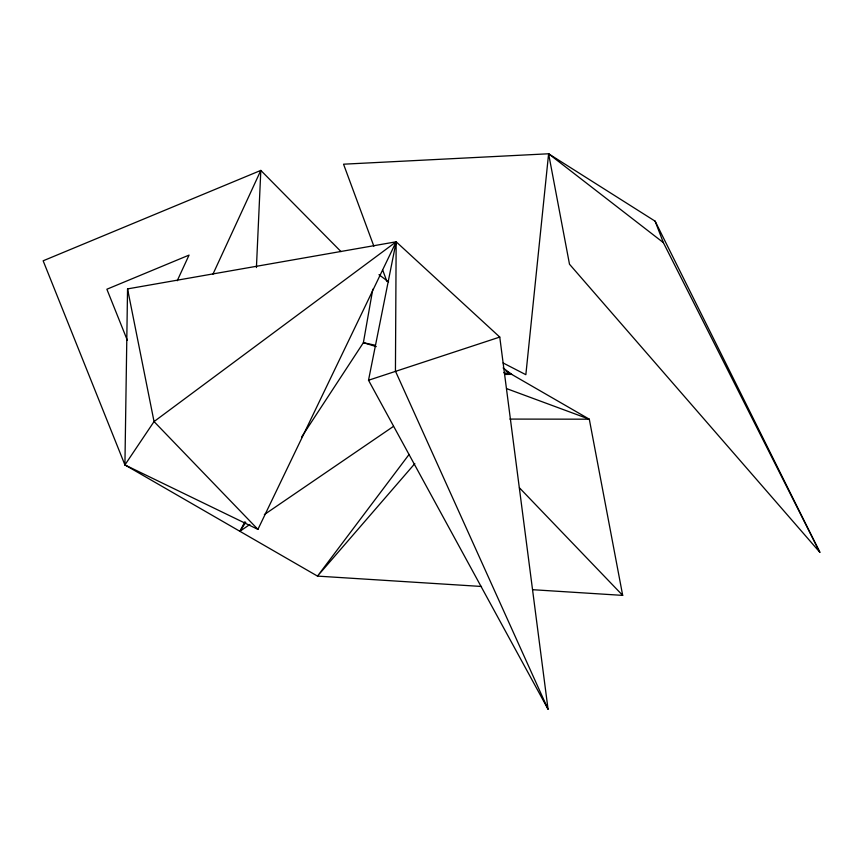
<?xml version="1.0" encoding="UTF-8"?>
<svg xmlns="http://www.w3.org/2000/svg" width="863" height="863" viewBox="0 0 863 863"><rect width="100%" height="100%" fill="white"/><g stroke="black" fill="none" stroke-linecap="round" stroke-linejoin="round"><path stroke-width="1.29" d="M548.048 709.224L395.437 371.101L396.16 241.791L257.918 529.375L124.919 464.93L127.551 288.9L396.16 241.791L499.763 337.077L548.048 709.224L368.512 380.249L396.16 241.791L154.046 421.576L124.919 464.93L317.498 576.106L481.522 586.473M256.419 267.562L260.82 170.41L43.15 260.799L124.919 464.93M373.862 246.192L343.55 164.197L548.609 153.776L525.847 374.693L503.129 362.967M372.794 289.224L363.377 342.697L301.629 437.002M177.217 280.766L189.051 255.103L106.872 289.234L127.293 340.195M212.891 274.283L260.82 170.41L341.036 251.629M249.892 524.456L239.882 531.295L244.887 521.748M239.882 531.295L245.761 522.32M409.094 454.423L317.498 576.106L414.823 463.604M264.358 514.575L393.42 426.419M368.512 380.249L499.763 337.077M505.017 374.434L511.673 374.38L503.118 367.94M509.914 419.084L589.3 419.191L622.687 595.384L532.611 589.699M375.189 345.222L363.377 342.697L376.268 346.602M503.809 372.697L511.673 374.38M506.646 388.63L589.3 419.191L505.869 371.025M548.609 153.776L655.125 221.176L819.85 552.298L569.494 264.218L548.609 153.776L663.356 242.622L819.85 552.298M378.986 274.682L388.62 281.921M257.918 529.375L154.046 421.576L127.551 288.9M519.44 487.811L622.687 595.384M655.125 221.176L663.356 242.622M382.73 270.162L386.926 281.511"/></g></svg>
